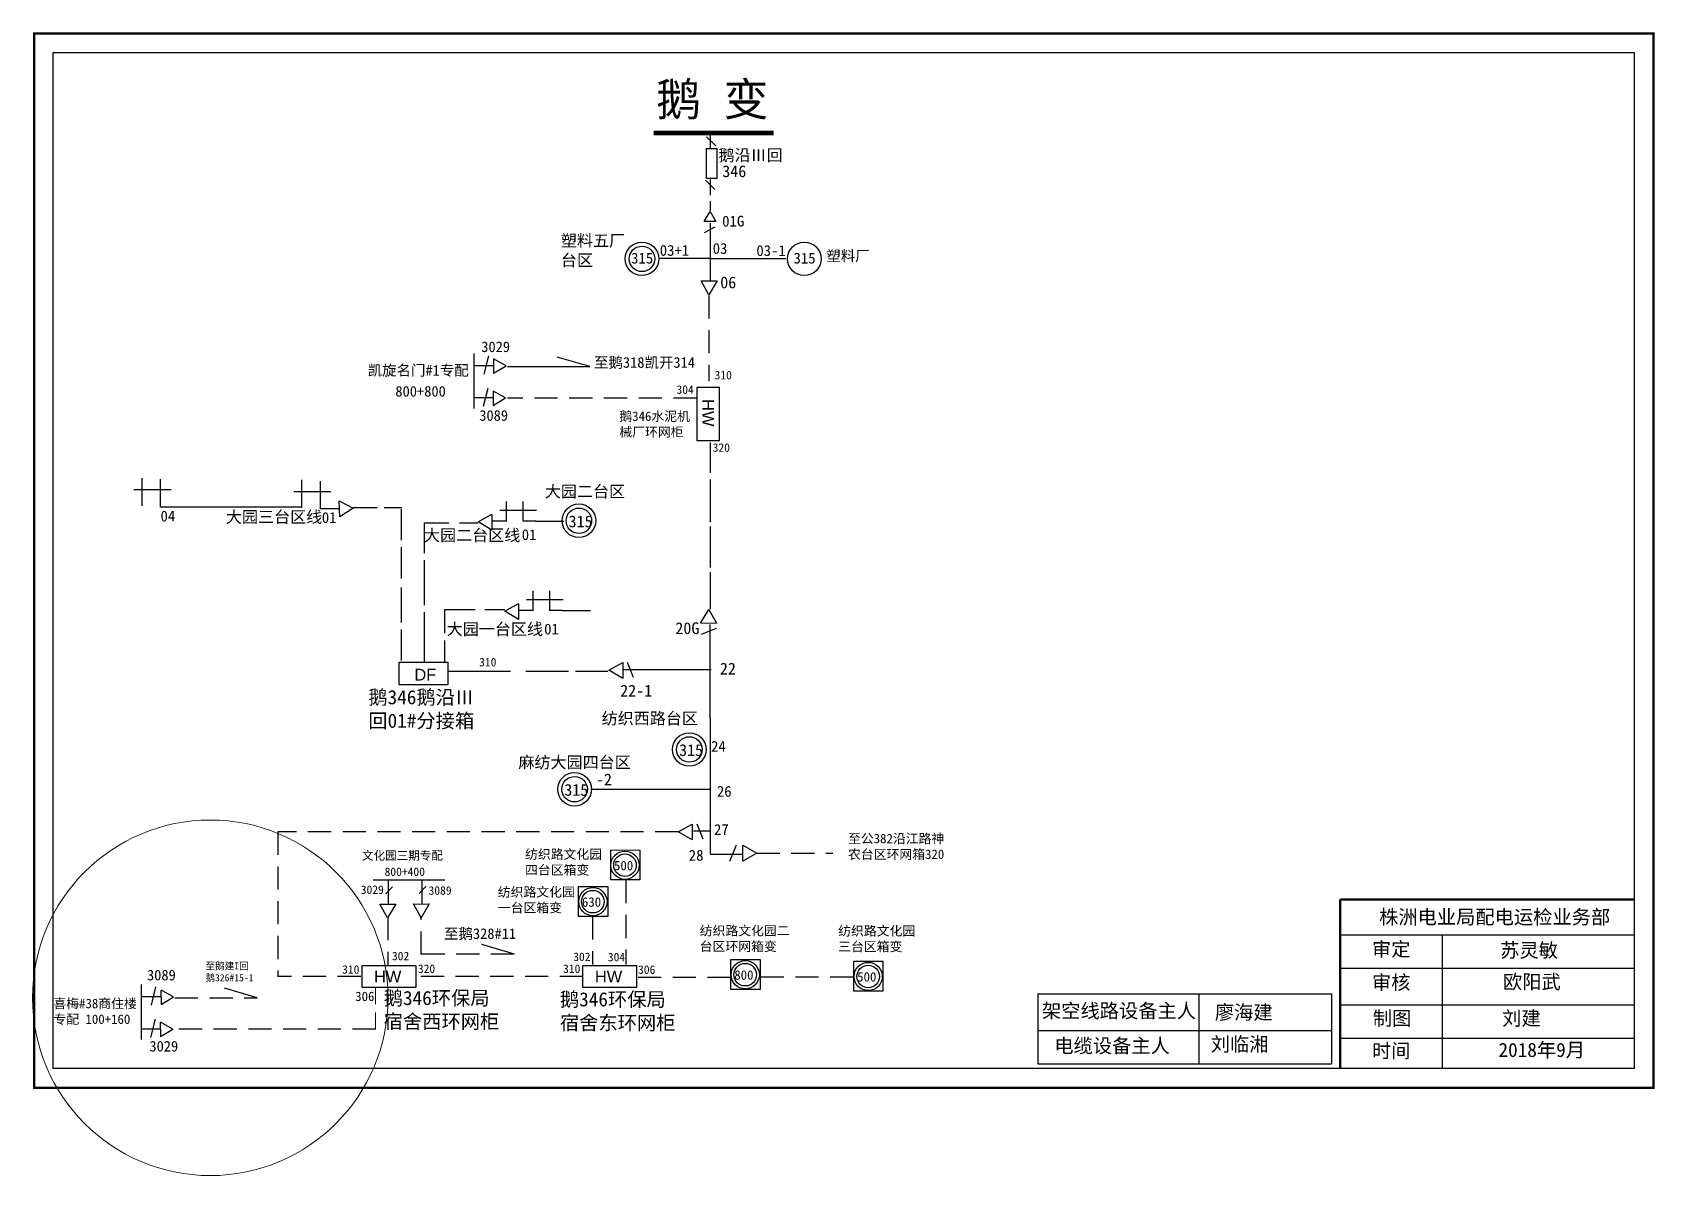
# Model space of a CAD drawing. Extents: x 0 to 344, y -19 to 224.
import ezdxf

# ---------------------------------------------------------------- set-up
doc = ezdxf.new("R2010")
doc.units = 0
doc.header["$LTSCALE"] = 0.774411
doc.linetypes.add('ACAD_ISO02W100', pattern=[15, 12, -3])
doc.linetypes.add('DASHED2', pattern=[9.525, 6.35, -3.175])
doc.layers.get('0').update_dxf_attribs({"linetype": 'CONTINUOUS'})
doc.layers.add('Layer2', color=1, linetype='CONTINUOUS')
doc.styles.add('SimSun_txtstyle_1.50_0_0', font='simsun.ttc', dxfattribs={"height": 1.5})
doc.styles.add('SimSun_txtstyle_2.00_0_0', font='simsun.ttc', dxfattribs={"height": 2})
doc.styles.get("Standard").update_dxf_attribs({"font": '', "height": 2.5})
doc.styles.add('字体', font='', dxfattribs={"height": 2.5})
doc.styles.get('Standard').set_extended_font_data('楷体_GB2312')
doc.styles.get('字体').set_extended_font_data('SimSun')

msp = doc.modelspace()

# ---------------------------------------------------------------- linework, layer by layer
at = {"linetype": 'Continuous'}
for p, q in [((144.74, 200.08), (142.75, 202.06)), ((144.52, 190.85), (142.53, 192.82)), ((144.53, 182.86), (142.24, 181.63)), ((132.65, 176.23), (143.6, 176.23)), ((143.22, 168.48), (141.59, 171.44)), ((141.65, 171.4), (144.97, 171.44)), ((144.97, 171.44), (143.22, 168.48)), ((117.98, 153.2), (111.01, 155.24)), ((100.19, 153.38), (97.52, 154.85)), ((97.52, 151.8), (100.19, 153.38)), ((100.47, 153.2), (117.98, 153.2)), ((100.05, 146.54), (97.39, 148.01)), ((97.39, 144.96), (100.05, 146.54)), ((143.5, 137.1), (143.5, 130.66)), ((22.83, 123.61), (22.83, 129.52)), ((26.77, 123.37), (26.77, 129.27)), ((56.78, 123.22), (56.78, 129.13)), ((60.72, 122.97), (60.72, 128.88)), ((143.5, 129.21), (143.5, 120.18)), ((21.1, 127.06), (28.98, 127.06)), ((55.06, 126.67), (62.94, 126.67)), ((64.86, 121.27), (64.68, 124.7)), ((64.68, 124.7), (67.68, 123.14)), ((100.25, 120.33), (100.25, 124.56)), ((103.79, 120.33), (103.79, 124.56)), ((56.79, 123.37), (26.72, 123.37)), ((64.66, 122.97), (60.72, 122.97)), ((67.68, 123.13), (64.86, 121.27)), ((72.79, 123.22), (67.62, 123.22)), ((77.96, 123.22), (74.27, 123.22)), ((77.96, 116.33), (77.96, 122.97)), ((94.2, 120.22), (97.16, 121.85)), ((97.11, 121.79), (97.16, 118.46)), ((98.84, 122.68), (106.61, 122.68)), ((82.86, 119.98), (88.03, 119.98)), ((82.86, 113.58), (82.86, 119.98)), ((90.25, 119.98), (94.19, 119.98)), ((97.16, 118.46), (94.2, 120.22)), ((100.3, 120.33), (97.35, 120.33)), ((106.49, 120.33), (103.79, 120.33)), ((106.39, 120.35), (112.42, 120.35)), ((143.5, 119.22), (143.5, 110.52)), ((77.96, 108.21), (77.96, 114.85)), ((82.86, 102.51), (82.86, 112.1)), ((143.5, 109.55), (143.5, 101.65)), ((77.96, 98.86), (77.96, 106.24)), ((104.5, 103.7), (112.27, 103.7)), ((105.91, 101.34), (105.91, 105.58)), ((109.45, 101.34), (109.45, 105.58)), ((82.86, 90.45), (82.86, 101.03)), ((87.09, 101.52), (87.09, 96.58)), ((93.6, 101.52), (87.09, 101.52)), ((99.88, 101.52), (95.62, 101.52)), ((99.86, 101.23), (102.82, 102.87)), ((102.82, 99.48), (99.86, 101.23)), ((102.77, 102.81), (102.82, 99.48)), ((105.96, 101.35), (103.01, 101.35)), ((112.15, 101.35), (109.45, 101.35)), ((112.05, 101.37), (118.08, 101.37)), ((141.48, 98.66), (143.23, 101.62)), ((143.23, 101.62), (144.86, 98.66)), ((77.96, 90.73), (77.96, 97.38)), ((144.86, 98.65), (141.48, 98.66)), ((141.66, 96.38), (144.83, 97.64)), ((143.5, 78.45), (143.5, 98.43)), ((87.09, 95.01), (87.09, 90.53)), ((121.99, 88.72), (124.95, 90.35)), ((124.96, 90.34), (124.95, 86.96)), ((127.23, 87.14), (125.97, 90.31)), ((101.12, 88.42), (87.96, 88.42)), ((113.44, 88.42), (104.32, 88.42)), ((121.81, 88.42), (114.91, 88.42)), ((124.95, 86.96), (121.99, 88.72)), ((143.73, 88.81), (125.19, 88.81)), ((143.51, 63.33), (118.14, 63.33)), ((136.75, 54.38), (139.71, 56.01)), ((139.72, 56.01), (139.71, 52.63)), ((142, 52.81), (140.73, 55.98)), ((139.71, 52.63), (136.75, 54.38)), ((143.46, 54.47), (139.95, 54.47)), ((75.2, 38.93), (75.2, 44.04)), ((82.3, 38.99), (82.3, 44.1)), ((75, 36.05), (73.37, 39)), ((73.43, 38.96), (76.75, 39)), ((76.75, 39), (75, 36.05)), ((82.09, 36.1), (80.46, 39.06)), ((80.52, 39.02), (83.85, 39.06)), ((83.85, 39.06), (82.09, 36.1)), ((277.42, 32.48), (339.78, 32.48)), ((299.06, 32.47), (299.06, 4.14)), ((101.95, 28.35), (94.98, 30.39)), ((277.42, 25.38), (339.78, 25.38)), ((29.51, 19.27), (26.85, 20.74)), ((47.31, 19.09), (40.34, 21.13)), ((26.85, 17.69), (29.51, 19.27)), ((213.13, 19.92), (275.49, 19.92)), ((213.13, 19.92), (213.13, 5.06)), ((247.34, 19.92), (247.34, 5.06)), ((275.49, 19.92), (275.49, 5.06)), ((277.42, 17.63), (339.78, 17.63)), ((29.38, 12.43), (26.71, 13.9)), ((26.71, 10.86), (29.38, 12.43)), ((213.13, 12.17), (275.49, 12.17)), ((277.42, 10.52), (339.78, 10.52)), ((213.13, 5.06), (275.49, 5.06))]:
    msp.add_line(p, q, dxfattribs=at)
at = {"linetype": 'ACAD_ISO02W100'}
msp.add_line((143.6, 199.58), (143.6, 202.67), dxfattribs=at)
for p, q in [((143.51, 192.93), (143.51, 189.62)), ((142.24, 184.04), (143.49, 186.19)), ((143.49, 186.19), (144.72, 184.03)), ((143.51, 188.39), (143.51, 186.3)), ((144.72, 184.03), (142.24, 184.04)), ((143.51, 183.71), (143.51, 171.35)), ((143.51, 176.14), (159.59, 176.14)), ((143.51, 78.36), (143.51, 49.75))]:
    msp.add_line(p, q)
at = {"linetype": 'DASHED2'}
for p, q in [((143.22, 168.34), (143.22, 150.08)), ((140.62, 146.51), (100.48, 146.51)), ((136.75, 54.38), (51.66, 54.38)), ((51.66, 54.38), (51.66, 23.64)), ((125.57, 44.09), (125.57, 26.18)), ((75.01, 36.22), (75.01, 26.03)), ((82.1, 28.27), (82.1, 36.1)), ((118.55, 36.37), (118.55, 26.18)), ((101.87, 28.36), (82.15, 28.36)), ((69.29, 23.64), (51.66, 23.64)), ((116.48, 23.64), (80.99, 23.64)), ((147.87, 23.41), (128.15, 23.41)), ((173.93, 23.49), (154.21, 23.49)), ((29.79, 19.09), (47.31, 19.09)), ((72.45, 12.42), (29.8, 12.4))]:
    msp.add_line(p, q, dxfattribs=at)
at = {"color": 0, "linetype": 'Continuous'}
for p, q in [((93.32, 156), (93.32, 144.31)), ((95.49, 151.6), (96.46, 155.49)), ((97.56, 153.4), (93.46, 153.4)), ((97.51, 154.84), (97.52, 151.8)), ((95.35, 144.77), (96.32, 148.65)), ((97.42, 146.56), (93.32, 146.56)), ((97.38, 148), (97.39, 144.96)), ((143.48, 49.61), (150.38, 49.61)), ((149.04, 51.5), (147.65, 48.08)), ((150.43, 51.5), (153.4, 49.8)), ((150.43, 48.11), (150.43, 51.5)), ((153.4, 49.8), (150.43, 48.11)), ((71.93, 44.14), (87.13, 44.14)), ((76.01, 42.67), (74.61, 41.18)), ((83.1, 42.73), (81.7, 41.24)), ((22.65, 21.89), (22.65, 10.2)), ((24.81, 17.5), (25.78, 21.39)), ((26.84, 20.74), (26.85, 17.69)), ((26.88, 19.29), (22.78, 19.29)), ((24.68, 10.66), (25.65, 14.55)), ((26.7, 13.9), (26.71, 10.86)), ((26.75, 12.45), (22.65, 12.45))]:
    msp.add_line(p, q, dxfattribs=at)
at = {"color": 0, "linetype": 'DASHED2'}
msp.add_line((153.37, 49.81), (169.59, 49.81), dxfattribs=at)
at = {"color": 7, "linetype": 'DASHED2', "lineweight": 0, "ltscale": 0.717455}
msp.add_line((72.45, 21.27), (72.45, 12.42), dxfattribs=at)
at = {"linetype": 'Continuous', "const_width": 0.5}
msp.add_lwpolyline([(-0.08, 223.96), (343.9, 223.96), (343.9, -0.01), (-0.08, -0.01)], close=True, dxfattribs=at)
at = {"linetype": 'Continuous'}
for points in [[(3.97, 219.91), (339.85, 219.91), (339.85, 4.04), (3.97, 4.04)], [(140.74, 148.83), (145.41, 148.83), (145.41, 137.41), (140.74, 137.41)], [(77.48, 90.44), (87.79, 90.44), (87.79, 85.61), (77.48, 85.61)], [(69.57, 21.27), (69.57, 25.95), (80.99, 25.95), (80.99, 21.27)], [(116.48, 21.27), (116.48, 25.95), (127.9, 25.95), (127.9, 21.27)]]:
    msp.add_lwpolyline(points, close=True, dxfattribs=at)
for points, const_width in [([(131.49, 202.87), (157.02, 202.87)], 1), ([(277.38, 39.99), (277.38, 4.26)], 0.5), ([(277.42, 39.99), (339.78, 39.99)], 0.5)]:
    msp.add_lwpolyline(points, dxfattribs=dict(at, const_width=const_width))
at = {"linetype": 'ACAD_ISO02W100'}
msp.add_lwpolyline([(144.92, 193.18), (142.71, 193.18), (142.71, 199.58), (144.92, 199.58)], close=True, dxfattribs=at)
at = {"color": 0, "linetype": 'Continuous'}
for points in [[(122.38, 50.5), (128.57, 50.47), (128.57, 44.14), (122.38, 44.14)], [(115.56, 42.76), (121.75, 42.73), (121.75, 36.4), (115.56, 36.4)], [(147.92, 27.25), (154.12, 27.22), (154.12, 20.88), (147.92, 20.88)], [(174.04, 26.87), (180.23, 26.84), (180.23, 20.51), (174.04, 20.51)]]:
    msp.add_lwpolyline(points, close=True, dxfattribs=at)
at = {"linetype": 'Continuous'}
for centre, radius in [((129.02, 176.1), 3.57), ((163.52, 176.1), 3.57), ((129.02, 176.1), 2.71), ((115.63, 120.45), 3.57), ((115.63, 120.45), 2.71), ((139.1, 71.85), 3.57), ((139.1, 71.85), 2.71), ((114.71, 63.41), 3.57), ((114.71, 63.41), 2.71)]:
    msp.add_circle(centre, radius, dxfattribs=at)
at = {"color": 12, "linetype": 'Continuous', "lineweight": 0, "ltscale": 0.949231, "true_color": 0xc00000}
msp.add_circle((37.31, 19.09), 37.77, dxfattribs=at)
at = {"color": 0}
for centre in [(125.42, 47.26), (118.6, 39.52), (150.97, 24), (177.09, 23.62)]:
    msp.add_circle(centre, 3, dxfattribs=at)
at = {"layer": 'Layer2', "color": 0, "linetype": 'Continuous'}
for centre in [(125.42, 47.26), (118.6, 39.52), (150.97, 24), (177.09, 23.62)]:
    msp.add_circle(centre, 2.4, dxfattribs=at)

# ---------------------------------------------------------------- texts
for s, height, p in [('03', 2.3, (144.05, 177.16)), ('315', 2.3, (126.72, 175.1)), ('03+1', 2.3, (132.8, 176.75)), ('03-1', 2.3, (153.33, 176.7)), ('315', 2.3, (161.22, 175.1)), ('04', 2.3, (26.75, 120.3)), ('01', 2.3, (61.01, 119.98)), ('315', 2.5, (113.43, 119.06)), ('01', 2.3, (103.48, 116.34)), ('01', 2.3, (108.25, 96.29)), ('315', 2.5, (136.9, 70.47)), ('24', 2.3, (143.71, 71.37)), ('315', 2.5, (112.52, 62.02)), ('26', 2.3, (144.94, 61.81)), ('27', 2.3, (144.33, 53.69)), ('28', 2.3, (138.97, 48.22))]:
    msp.add_text(s, height=height).set_placement(p)
at = {"style": '字体'}
for s, p in [('大园二台区', (108.4, 125.43)), ('大园三台区线', (40.64, 120.01)), ('大园二台区线', (82.72, 116.13)), ('大园一台区线', (87.54, 96.18)), ('纺织西路台区', (120.46, 77.21)), ('麻纺大园四台区', (102.77, 67.88))]:
    msp.add_text(s, height=2.5, dxfattribs=at).set_placement(p)
at = {"linetype": 'Continuous', "attachment_point": 1}
for s, insert, char_height, width, style in [('鹅 变', (132.03, 213.51), 7, 52.4635, '字体'), ('鹅沿Ⅲ回', (145.28, 199.38), 2.5, 14.4162, '字体'), ('{\\H0.8x;310}', (144.45, 152.29), 2.25, 30.4758, '字体'), ('{\\H0.8x;304}', (136.36, 149.22), 2.25, 30.4758, '字体'), ('{\\H0.8889x;鹅346水泥机\\P械厂环网柜}', (124.22, 143.66), 2.25, 30.4758, '字体'), ('{\\H0.8x;320}', (144.04, 136.9), 2.25, 30.4758, '字体'), ('鹅346鹅沿Ⅲ回01#分接箱', (70.89, 84.46), 3, 23.7104, '字体'), ('{\\H0.8x;文化园三期专配}', (69.55, 50.21), 2.25, 30.4758, '字体'), ('{\\H0.8x;800+400}', (74.35, 46.78), 2.25, 30.4758, '字体'), ('{\\H0.8x;3029}', (69.29, 42.95), 2.25, 30.4758, '字体'), ('{\\H0.8x;3089}', (83.69, 42.79), 2.25, 30.4758, '字体'), ('株洲电业局配电运检业务部', (285.63, 37.77), 3, 82.0179, '字体'), ('审定', (284.11, 30.92), 3, 23.4615, '字体'), ('苏灵敏', (311.36, 30.7), 3, 23.4615, '字体'), ('{\\H0.8x;302}', (75.91, 28.87), 2.25, 30.4758, '字体'), ('{\\H0.8x;302}', (114.43, 28.7), 2.25, 30.4758, '字体'), ('{\\H0.8x;304}', (121.78, 28.64), 2.25, 30.4758, '字体'), ('{\\H0.8x;310}', (65.33, 26.01), 2.25, 30.4758, '字体'), ('{\\fArial|b0|i0|c0|p32;\\H1.111x;HW}', (72.1, 24.87), 2.25, 30.4758, '字体'), ('{\\H0.8x;320}', (81.42, 26.17), 2.25, 30.4758, '字体'), ('{\\H0.8x;310}', (112.26, 26.17), 2.25, 30.4758, '字体'), ('{\\fArial|b0|i0|c0|p32;\\H1.111x;HW}', (119.02, 24.87), 2.25, 30.4758, '字体'), ('{\\H0.8x;306}', (128.19, 25.97), 2.25, 30.4758, '字体'), ('审核', (284.11, 23.86), 3, 23.4615, '字体'), ('欧阳武', (311.94, 23.99), 3, 33.0539, '字体'), ('鹅346环保局宿舍西环网柜', (74.16, 20.55), 3, 25.5774, '字体'), ('鹅346环保局宿舍东环网柜', (111.59, 20.27), 3, 25.5774, '字体'), ('306', (68.11, 20.4), 2, 30.4758, 'SimSun_txtstyle_2.00_0_0'), ('架空线路设备主人', (214, 17.83), 3, 58.56, '字体'), ('廖海建', (250.73, 17.51), 3, 47.14, '字体'), ('制图', (284.28, 16.24), 3, 23.4615, '字体'), ('刘建', (311.78, 16.24), 3, 23.4615, '字体'), ('电缆设备主人', (216.63, 10.41), 3, 58.56, '字体'), ('刘临湘', (249.86, 10.73), 3, 33.0539, '字体'), ('时间', (284.11, 9.35), 3, 23.4615, '字体'), ('2018年9月', (310.99, 9.52), 3, 23.4615, '字体')]:
    msp.add_mtext(s, dxfattribs=dict(at, insert=insert, char_height=char_height, width=width, style=style))
at = {"linetype": 'Continuous', "char_height": 2.5, "attachment_point": 1}
for s, insert, width in [('346', (146.08, 195.96), 5.6554), ('{\\fSimSun|b0|i0|c134|p2;塑料五厂台区}', (111.81, 181.23), 13.6791), ('06', (145.65, 172.34), 3.9716), ('20G', (136.12, 98.87), 3.9716), ('22', (145.58, 90.28), 3.9716), ('22-1', (124.4, 85.6), 3.9716)]:
    msp.add_mtext(s, dxfattribs=dict(at, insert=insert, width=width))
at = {"insert": (146.06, 185.26), "char_height": 2.3, "width": 16.116, "attachment_point": 1}
msp.add_mtext('01G', dxfattribs=at)
at = {"attachment_point": 1, "style": '字体'}
for s, insert, char_height, width in [('{\\fSimSun|b0|i0|c134|p2;塑料厂}', (168.19, 177.88), 2.25, 22.5267), ('至鹅318凯开314', (118.84, 155.21), 2.25, 22.5267), ('至公382沿江路神农台区环网箱320', (172.8, 53.93), 2, 23.0102), ('纺织路文化园四台区箱变', (104.19, 50.6), 2, 18.2623), ('纺织路文化园一台区箱变', (98.4, 42.57), 2, 17.7154), ('纺织路文化园二台区环网箱变', (141.3, 34.35), 2, 20.3072), ('纺织路文化园三台区箱变', (170.71, 34.31), 2, 17.7824), ('至鹅328#11', (86.98, 33.85), 2.25, 22.5267)]:
    msp.add_mtext(s, dxfattribs=dict(at, insert=insert, char_height=char_height, width=width))
at = {"color": 7, "width": 28.4667, "attachment_point": 1}
for s, insert, char_height, style in [('3029', (94.88, 158.54), 2.25, '字体'), ('凯旋名门#1专配', (70.75, 153.54), 2.25, '字体'), ('3089', (94.46, 143.94), 2.25, '字体'), ('3089', (23.87, 25.04), 2.25, '字体'), ('喜梅#38商住楼^M^J专配 100+160', (3.99, 18.88), 2, 'SimSun_txtstyle_2.00_0_0'), ('3029', (24.38, 9.93), 2.25, '字体')]:
    msp.add_mtext(s, dxfattribs=dict(at, insert=insert, char_height=char_height, style=style))
at = {"color": 7, "insert": (76.64, 149.08), "char_height": 2.25, "width": 7.3894, "attachment_point": 1}
msp.add_mtext('800+800', dxfattribs=at)
at = {"linetype": 'Continuous', "insert": (144.34, 146.29), "char_height": 2.25, "width": 30.4758, "attachment_point": 1, "rotation": 270, "style": '字体'}
msp.add_mtext('{\\fArial|b0|i0|c0|p32;\\H1.111x;HW}', dxfattribs=at)
at = {"color": 0, "char_height": 2, "width": 4.8377, "attachment_point": 1}
for s, insert in [('500', (123.09, 48.18)), ('630', (116.27, 40.44)), ('800', (148.64, 24.93)), ('500', (174.75, 24.55))]:
    msp.add_mtext(s, dxfattribs=dict(at, insert=insert))
at = {"color": 7, "linetype": 'DASHED2', "lineweight": 0, "ltscale": 0.949231, "insert": (36.28, 26.61), "char_height": 1.5, "attachment_point": 1, "style": 'SimSun_txtstyle_1.50_0_0'}
msp.add_mtext('至鹅建I回^M^J鹅326#15-1', dxfattribs=at)
at = {"layer": 'Layer2', "color": 7, "linetype": 'Continuous', "attachment_point": 1}
for s, insert, char_height, width in [('310', (94.43, 91.31), 1.8, 3.9816), ('-2', (119.25, 66.73), 2.5, 8.9132)]:
    msp.add_mtext(s, dxfattribs=dict(at, insert=insert, char_height=char_height, width=width))
at = {"layer": 'Layer2', "color": 0, "linetype": 'Continuous', "insert": (80.68, 89), "char_height": 1.8, "width": 3.9816, "attachment_point": 1}
msp.add_mtext('{\\fArial|b0|i0|c0|p32;\\H1.389x;DF}', dxfattribs=at)

doc.saveas('drawing.dxf')
